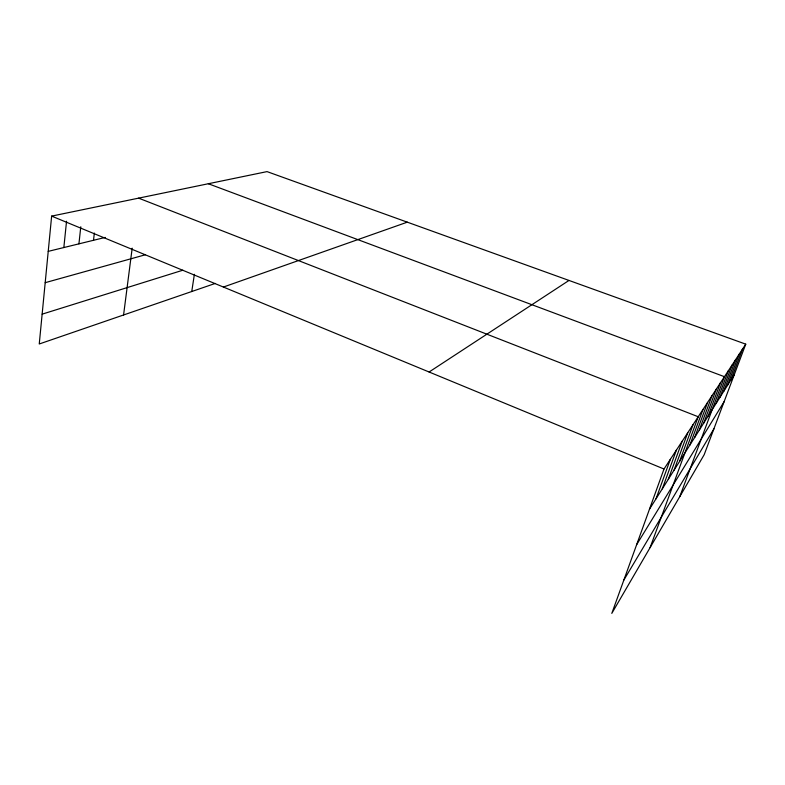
<?xml version="1.0" encoding="UTF-8"?>
<svg xmlns="http://www.w3.org/2000/svg" width="785" height="785" viewBox="0 0 785 785"><rect width="100%" height="100%" fill="white"/><g stroke="black" fill="none" stroke-linecap="round" stroke-linejoin="round"><path stroke-width="1.18" d="M745.75 344.154L664.002 469.018L611.8 613.389L704.184 454.692L745.75 344.154L267.037 171.611L51.643 216.111L39.25 343.987L215.286 283.424M63.84 247.55L66.548 221.233M78.932 243.85L80.786 226.777M93.523 240.279L94.337 233.076M123.579 314.971L132.184 248.168M191.746 291.529L194.395 274.308M656.015 498.809L670.331 459.353M662.285 488.859L676.395 450.099M668.29 479.331L682.194 441.229M674.05 470.186L687.758 432.731M679.584 461.413L693.096 424.577M650.088 547.626L698.218 416.747L138.621 198.144M689.858 445.105L703.007 409.446M694.646 437.51L707.609 402.411M699.249 430.2L712.054 395.63M703.703 423.135L716.332 389.095M707.991 416.325L720.463 382.786M679.8 496.571L724.447 376.692L208.339 183.739M716.146 403.382L728.303 370.814M720.022 397.23L732.022 365.123M723.77 391.283L735.623 359.628M727.401 385.523L739.107 354.3M730.923 379.94L742.482 349.148M623.859 580.036L713.918 428.816M636.664 544.623L724.163 401.567M649.47 509.19L734.328 374.533M429.101 372.002L568.988 280.441M223.401 287.045L407.297 222.165M42.145 314.157L182.836 270.217M45.187 282.678L145.343 254.772M48.228 251.367L105.269 237.404M51.643 216.111L664.002 469.018"/></g></svg>
